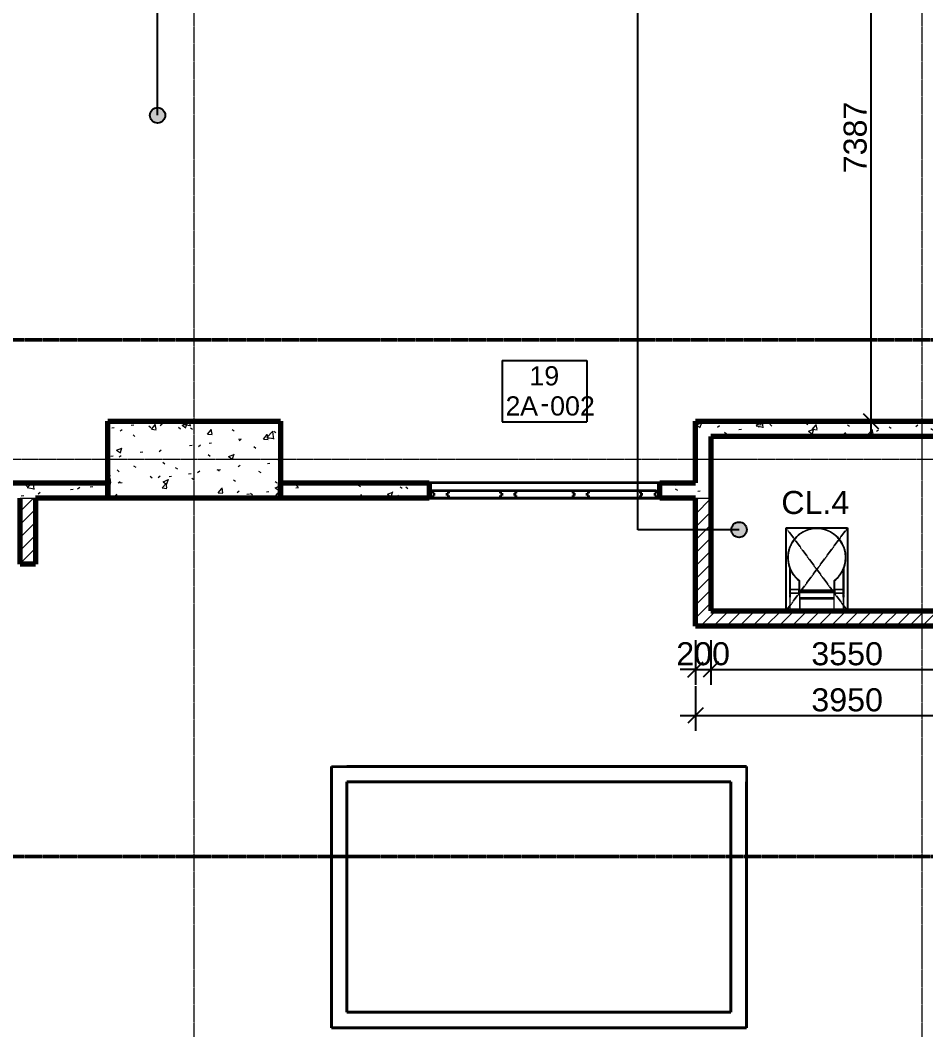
# Model space of a CAD drawing. Header units: millimetres. Extents: x -920220 to -841565, y -17301 to 82135.
# Drawn here: x -906547 to -894758, y -3843 to 9299 of the extents above; entities that cross this region are included whole.
import ezdxf

# ---------------------------------------------------------------- set-up
doc = ezdxf.new("R2010")
doc.units = ezdxf.units.MM
doc.linetypes.add('DPA_Grid _ Level 100', pattern=[10, 5.5, -1.6, 1.3, -1.6])
doc.linetypes.add('DPA_Overhead 100', pattern=[2.75, 1.75, -1])
for name, color, linetype, lineweight in [('_ _ A-DETL-OPENING', 1, 'Continuous', 25), ('A-ANNO-DIMS', 1, 'Continuous', 9), ('A-COLS', 5, 'Continuous', 70), ('A-COLS-E', 1, 'Continuous', 35), ('A-DOOR', 3, 'Continuous', 35), ('A-DOOR-E', 2, 'Continuous', 25), ('A-DOOR-FRAM', 3, 'Continuous', 25), ('A-DOOR-IDEN', 3, 'Continuous', 25), ('A-FLOR-OVHD', 2, 'DPA_Overhead 100', 25), ('A-GENM', 1, 'Continuous', 9), ('A-GENM-IDEN', 3, 'Continuous', 25), ('A-ROOM-IDEN', 3, 'Continuous', 25), ('A-WALL', 5, 'Continuous', 35), ('A-WALL-PATT', 1, 'Continuous', 35), ('G-ANNO-SECL', 3, 'Continuous', 9), ('S-GRID', 251, 'Continuous', 9), ('WALL-E', 2, 'Continuous', 35)]:
    doc.layers.add(name, color=color, linetype=linetype, lineweight=lineweight)
doc.styles.add('Arial_1', font='arial.ttf', dxfattribs={"height": 250})
doc.styles.add('Arial_2', font='arial.ttf', dxfattribs={"height": 300})
doc.styles.add('Arial_3', font='arial.ttf', dxfattribs={"height": 2.5})
doc.dimstyles.new('DPA-DIM-3_0_T-T', dxfattribs={"dimscale": 304.8, "dimtxt": 306.07782, "dimasz": 0.656168, "dimexe": 0.656168, "dimexo": 0.0625, "dimgap": 0.164042, "dimtad": 1, "dimdec": 0, "dimzin": 0, "dimdsep": 46, "dimtxsty": 'Arial_2', "dimblk1": 'OBLIQUE', "dimblk2": 'OBLIQUE', "dimsah": 1, "dimcen": 0.09, "dimdle": 0.656168, "dimadec": 8, "dimazin": 0, "dimtfac": 1, "dimtdec": 4, "dimtix": 1, "dimtmove": 0, "dimatfit": 3, "dimfxl": 1.312336, "dimfxlon": 1, "dimtvp": 1, "dimtolj": 1, "dimtzin": 0, "dimarcsym": 2})
pattern_1 = [(45, (0, 0), (-84.852814, 84.852814), [])]
pattern_2 = [(50, (0, 0), (728.7365, -63.75582), [76.2, -838.2]), (355, (0, 0), (-140.9716, 764.2276), [60.96, -670.56]), (100.451, (60.7, -5.3), (587.77, 700.46675), [64.76, -712.36]), (46.184, (0, 203.2), (1084.3162, -168.171), [114.3, -1257.3]), (96.636, (90.4, 189.2), (949.6099, 989.7098), [97.14, -1068.54]), (351.184, (0, 203.2), (949.6206, 989.7012), [91.44, -1005.84]), (21, (101.6, 152.4), (606.45787, -409.06057), [76.2, -838.2]), (326, (101.6, 152.4), (247.20834, 736.7529), [60.96, -670.56]), (71.451, (152.14, 118.3), (853.66825, 327.68547), [64.76, -712.36]), (37.5, (0, 0), (12.35469, 338.22012), [33.528, -628.904, 33.528, -647.192, -673.1]), (37.5, (0, 0), (12.35469, 338.22012), [-1343.152, 33.528, -639.572]), (7.5, (0, 0), (267.27887, 400.72213), [33.528, -354.584, 33.528, -613.664, -256.54]), (7.5, (0, 0), (267.27887, 400.72213), [-1035.304, 33.528, -223.012]), (327.5, (-226.57, 0), (542.36333, -22.915345), [33.528, -220.472, 33.528, -758.952, -1051.56]), (327.5, (-226.57, 0), (542.36333, -22.915345), [-1046.48, 33.528, -1018.032]), (317.5, (-328.17, 0), (592.51696, 101.7071), [33.528, -296.672, 33.528, -492.76, -746.76]), (317.5, (-328.17, 0), (592.51696, 101.7071), [-856.488, 33.528, -713.232])]

# ---------------------------------------------------------------- blocks, each defined once
blk = doc.blocks.new('A33 - _Wall_ Access Panel 3000 x 3000-18927022-4260-01 ENLARGED UPPER PLATFORM LEVEL - REFLECTED CEILING PLAN - SHEET 1')
at = {"layer": 'A-DOOR'}
for p, q in [((-572, 0), (-372, 0)), ((-572, -35), (-572, 0)), ((-372, 0), (-372, -35)), ((372, 0), (572, 0)), ((372, -35), (372, 0)), ((572, 0), (572, -35)), ((-1450, 0), (-1250, 0)), ((-1450, -35), (-1450, 0)), ((-1435, -35), (-1450, -35)), ((-1450, -100), (-1450, -65)), ((-1450, -65), (-1435, -65)), ((-1250, -100), (-1450, -100)), ((-1435, -65), (-1435, -35)), ((-1250, -35), (-1265, -35)), ((-1265, -35), (-1265, -65)), ((-1265, -35), (-1250, -35)), ((-1265, -65), (-1265, -35)), ((-1265, -65), (-1250, -65)), ((-1250, -65), (-1265, -65)), ((-1250, 0), (-1250, -35)), ((-1250, -35), (-1250, 0)), ((-1250, 0), (-572, 0)), ((-1250, -65), (-1250, -100)), ((-1250, -100), (-1250, -65)), ((-572, -100), (-1250, -100)), ((-572, 0), (-572, -35)), ((-557, -35), (-572, -35)), ((-572, -35), (-557, -35)), ((-572, -100), (-572, -65)), ((-572, -65), (-557, -65)), ((-557, -65), (-572, -65)), ((-572, -65), (-572, -100)), ((-372, -100), (-572, -100)), ((-557, -65), (-557, -35)), ((-557, -35), (-557, -65)), ((-372, -35), (-387, -35)), ((-387, -35), (-387, -65)), ((-387, -35), (-372, -35)), ((-387, -65), (-387, -35)), ((-387, -65), (-372, -65)), ((-372, -65), (-387, -65)), ((-372, -35), (-372, 0)), ((-372, 0), (372, 0)), ((-372, -65), (-372, -100)), ((-372, -100), (-372, -65)), ((372, -100), (-372, -100)), ((372, 0), (372, -35)), ((387, -35), (372, -35)), ((372, -35), (387, -35)), ((372, -100), (372, -65)), ((372, -65), (387, -65)), ((387, -65), (372, -65)), ((372, -65), (372, -100)), ((572, -100), (372, -100)), ((387, -65), (387, -35)), ((387, -35), (387, -65)), ((572, -35), (557, -35)), ((557, -35), (557, -65)), ((557, -35), (572, -35)), ((557, -65), (557, -35)), ((557, -65), (572, -65)), ((572, -65), (557, -65)), ((572, -35), (572, 0)), ((572, 0), (1250, 0)), ((572, -65), (572, -100)), ((572, -100), (572, -65)), ((1250, -100), (572, -100)), ((1250, 0), (1450, 0)), ((1250, -35), (1250, 0)), ((1250, 0), (1250, -35)), ((1265, -35), (1250, -35)), ((1250, -35), (1265, -35)), ((1250, -100), (1250, -65)), ((1250, -65), (1265, -65)), ((1265, -65), (1250, -65)), ((1250, -65), (1250, -100)), ((1450, -100), (1250, -100)), ((1265, -65), (1265, -35)), ((1265, -35), (1265, -65)), ((1450, -35), (1435, -35)), ((1435, -35), (1435, -65)), ((1435, -65), (1450, -65)), ((1450, 0), (1450, -35)), ((1450, -65), (1450, -100))]:
    blk.add_line(p, q, dxfattribs=at)
at = {"layer": 'A-DOOR-E'}
for p, q in [((-372, 0), (-572, 0)), ((-572, 0), (-572, -35)), ((-372, -35), (-372, 0)), ((372, 0), (372, -35)), ((572, 0), (372, 0)), ((572, -35), (572, 0)), ((-1250, 0), (-1450, 0)), ((-1450, 0), (-1450, -35)), ((-1450, -35), (-1435, -35)), ((-1435, -65), (-1450, -65)), ((-1450, -65), (-1450, -100)), ((-1450, -100), (-1250, -100)), ((-1435, -35), (-1435, -65)), ((-1265, -65), (-1265, -35)), ((-1265, -35), (-1250, -35)), ((-1250, -35), (-1265, -35)), ((-1265, -35), (-1265, -65)), ((-1265, -65), (-1265, -35)), ((-1265, -35), (-1250, -35)), ((-1250, -35), (-1265, -35)), ((-1265, -35), (-1265, -65)), ((-1265, -65), (-1265, -35)), ((-1265, -35), (-1250, -35)), ((-1265, -65), (-1265, -35)), ((-1265, -35), (-1250, -35)), ((-1265, -35), (-1250, -35)), ((-1265, -65), (-1265, -35)), ((-1250, -35), (-1265, -35)), ((-1265, -35), (-1265, -65)), ((-1250, -65), (-1265, -65)), ((-1265, -65), (-1250, -65)), ((-1250, -65), (-1265, -65)), ((-1265, -65), (-1250, -65)), ((-1250, -65), (-1265, -65)), ((-1250, -65), (-1265, -65)), ((-1250, -65), (-1265, -65)), ((-1265, -65), (-1250, -65)), ((-1250, -35), (-1250, 0)), ((-572, 0), (-1250, 0)), ((-1250, 0), (-1250, -35)), ((-1250, -35), (-1250, 0)), ((-1250, 0), (-572, 0)), ((-572, 0), (-1250, 0)), ((-1250, 0), (-1250, -35)), ((-1250, -35), (-1250, 0)), ((-1250, 0), (-572, 0)), ((-1250, -35), (-1250, 0)), ((-1250, 0), (-572, 0)), ((-1250, 0), (-572, 0)), ((-1250, -35), (-1250, 0)), ((-572, 0), (-1250, 0)), ((-1250, 0), (-1250, -35)), ((-1250, -100), (-1250, -65)), ((-1250, -65), (-1250, -100)), ((-1250, -100), (-1250, -65)), ((-1250, -65), (-1250, -100)), ((-1250, -100), (-1250, -65)), ((-1250, -100), (-1250, -65)), ((-1250, -100), (-1250, -65)), ((-1250, -65), (-1250, -100)), ((-1250, -100), (-572, -100)), ((-572, -100), (-1250, -100)), ((-1250, -100), (-572, -100)), ((-572, -100), (-1250, -100)), ((-572, -100), (-1250, -100)), ((-572, -100), (-1250, -100)), ((-1250, -100), (-572, -100)), ((-572, -35), (-572, 0)), ((-572, 0), (-572, -35)), ((-572, -35), (-572, 0)), ((-572, 0), (-572, -35)), ((-572, 0), (-572, -35)), ((-572, 0), (-572, -35)), ((-572, -35), (-572, 0)), ((-572, -35), (-557, -35)), ((-557, -35), (-572, -35)), ((-572, -35), (-557, -35)), ((-557, -35), (-572, -35)), ((-572, -35), (-557, -35)), ((-572, -35), (-557, -35)), ((-572, -35), (-557, -35)), ((-557, -35), (-572, -35)), ((-557, -65), (-572, -65)), ((-572, -65), (-572, -100)), ((-572, -100), (-572, -65)), ((-572, -65), (-557, -65)), ((-557, -65), (-572, -65)), ((-572, -65), (-572, -100)), ((-572, -100), (-572, -65)), ((-572, -65), (-557, -65)), ((-557, -65), (-572, -65)), ((-572, -65), (-572, -100)), ((-557, -65), (-572, -65)), ((-572, -65), (-572, -100)), ((-572, -65), (-572, -100)), ((-557, -65), (-572, -65)), ((-572, -100), (-572, -65)), ((-572, -65), (-557, -65)), ((-572, -100), (-372, -100)), ((-557, -35), (-557, -65)), ((-557, -65), (-557, -35)), ((-557, -35), (-557, -65)), ((-557, -65), (-557, -35)), ((-557, -35), (-557, -65)), ((-557, -35), (-557, -65)), ((-557, -35), (-557, -65)), ((-557, -65), (-557, -35)), ((-387, -65), (-387, -35)), ((-387, -35), (-372, -35)), ((-372, -35), (-387, -35)), ((-387, -35), (-387, -65)), ((-387, -65), (-387, -35)), ((-387, -35), (-372, -35)), ((-372, -35), (-387, -35)), ((-387, -35), (-387, -65)), ((-387, -65), (-387, -35)), ((-387, -35), (-372, -35)), ((-387, -65), (-387, -35)), ((-387, -35), (-372, -35)), ((-387, -35), (-372, -35)), ((-387, -65), (-387, -35)), ((-372, -35), (-387, -35)), ((-387, -35), (-387, -65)), ((-372, -65), (-387, -65)), ((-387, -65), (-372, -65)), ((-372, -65), (-387, -65)), ((-387, -65), (-372, -65)), ((-372, -65), (-387, -65)), ((-372, -65), (-387, -65)), ((-372, -65), (-387, -65)), ((-387, -65), (-372, -65)), ((372, 0), (-372, 0)), ((-372, 0), (-372, -35)), ((-372, -35), (-372, 0)), ((-372, 0), (372, 0)), ((372, 0), (-372, 0)), ((-372, 0), (-372, -35)), ((-372, -35), (-372, 0)), ((-372, 0), (372, 0)), ((-372, -35), (-372, 0)), ((-372, 0), (372, 0)), ((-372, 0), (372, 0)), ((-372, -35), (-372, 0)), ((372, 0), (-372, 0)), ((-372, 0), (-372, -35)), ((-372, -100), (-372, -65)), ((-372, -65), (-372, -100)), ((-372, -100), (-372, -65)), ((-372, -65), (-372, -100)), ((-372, -100), (-372, -65)), ((-372, -100), (-372, -65)), ((-372, -100), (-372, -65)), ((-372, -65), (-372, -100)), ((-372, -100), (372, -100)), ((372, -100), (-372, -100)), ((-372, -100), (372, -100)), ((372, -100), (-372, -100)), ((372, -100), (-372, -100)), ((372, -100), (-372, -100)), ((-372, -100), (372, -100)), ((372, -35), (372, 0)), ((372, 0), (372, -35)), ((372, -35), (372, 0)), ((372, 0), (372, -35)), ((372, 0), (372, -35)), ((372, 0), (372, -35)), ((372, -35), (372, 0)), ((372, -35), (387, -35)), ((387, -35), (372, -35)), ((372, -35), (387, -35)), ((387, -35), (372, -35)), ((372, -35), (387, -35)), ((372, -35), (387, -35)), ((372, -35), (387, -35)), ((387, -35), (372, -35)), ((387, -65), (372, -65)), ((372, -65), (372, -100)), ((372, -100), (372, -65)), ((372, -65), (387, -65)), ((387, -65), (372, -65)), ((372, -65), (372, -100)), ((372, -100), (372, -65)), ((372, -65), (387, -65)), ((387, -65), (372, -65)), ((372, -65), (372, -100)), ((387, -65), (372, -65)), ((372, -65), (372, -100)), ((372, -65), (372, -100)), ((387, -65), (372, -65)), ((372, -100), (372, -65)), ((372, -65), (387, -65)), ((372, -100), (572, -100)), ((387, -35), (387, -65)), ((387, -65), (387, -35)), ((387, -35), (387, -65)), ((387, -65), (387, -35)), ((387, -35), (387, -65)), ((387, -35), (387, -65)), ((387, -35), (387, -65)), ((387, -65), (387, -35)), ((557, -65), (557, -35)), ((557, -35), (572, -35)), ((572, -35), (557, -35)), ((557, -35), (557, -65)), ((557, -65), (557, -35)), ((557, -35), (572, -35)), ((572, -35), (557, -35)), ((557, -35), (557, -65)), ((557, -65), (557, -35)), ((557, -35), (572, -35)), ((557, -65), (557, -35)), ((557, -35), (572, -35)), ((557, -35), (572, -35)), ((557, -65), (557, -35)), ((572, -35), (557, -35)), ((557, -35), (557, -65)), ((572, -65), (557, -65)), ((557, -65), (572, -65)), ((572, -65), (557, -65)), ((557, -65), (572, -65)), ((572, -65), (557, -65)), ((572, -65), (557, -65)), ((572, -65), (557, -65)), ((557, -65), (572, -65)), ((1250, 0), (572, 0)), ((572, 0), (572, -35)), ((572, -35), (572, 0)), ((572, 0), (1250, 0)), ((1250, 0), (572, 0)), ((572, 0), (572, -35)), ((572, -35), (572, 0)), ((572, 0), (1250, 0)), ((572, -35), (572, 0)), ((572, 0), (1250, 0)), ((572, 0), (1250, 0)), ((572, -35), (572, 0)), ((1250, 0), (572, 0)), ((572, 0), (572, -35)), ((572, -100), (572, -65)), ((572, -65), (572, -100)), ((572, -100), (572, -65)), ((572, -65), (572, -100)), ((572, -100), (572, -65)), ((572, -100), (572, -65)), ((572, -100), (572, -65)), ((572, -65), (572, -100)), ((572, -100), (1250, -100)), ((1250, -100), (572, -100)), ((572, -100), (1250, -100)), ((1250, -100), (572, -100)), ((1250, -100), (572, -100)), ((1250, -100), (572, -100)), ((572, -100), (1250, -100)), ((1450, 0), (1250, 0)), ((1250, 0), (1250, -35)), ((1250, -35), (1250, 0)), ((1250, 0), (1250, -35)), ((1250, -35), (1250, 0)), ((1250, 0), (1250, -35)), ((1250, 0), (1250, -35)), ((1250, 0), (1250, -35)), ((1250, -35), (1250, 0)), ((1250, -35), (1265, -35)), ((1265, -35), (1250, -35)), ((1250, -35), (1265, -35)), ((1265, -35), (1250, -35)), ((1250, -35), (1265, -35)), ((1250, -35), (1265, -35)), ((1250, -35), (1265, -35)), ((1265, -35), (1250, -35)), ((1265, -65), (1250, -65)), ((1250, -65), (1250, -100)), ((1250, -100), (1250, -65)), ((1250, -65), (1265, -65)), ((1265, -65), (1250, -65)), ((1250, -65), (1250, -100)), ((1250, -100), (1250, -65)), ((1250, -65), (1265, -65)), ((1265, -65), (1250, -65)), ((1250, -65), (1250, -100)), ((1265, -65), (1250, -65)), ((1250, -65), (1250, -100)), ((1250, -65), (1250, -100)), ((1265, -65), (1250, -65)), ((1250, -100), (1250, -65)), ((1250, -65), (1265, -65)), ((1250, -100), (1450, -100)), ((1265, -35), (1265, -65)), ((1265, -65), (1265, -35)), ((1265, -35), (1265, -65)), ((1265, -65), (1265, -35)), ((1265, -35), (1265, -65)), ((1265, -35), (1265, -65)), ((1265, -35), (1265, -65)), ((1265, -65), (1265, -35)), ((1435, -65), (1435, -35)), ((1435, -35), (1450, -35)), ((1450, -65), (1435, -65)), ((1450, -35), (1450, 0)), ((1450, -100), (1450, -65))]:
    blk.add_line(p, q, dxfattribs=at)
at = {"layer": 'A-DOOR-FRAM'}
for p, q in [((-1500, 0), (-1500, -100)), ((-1450, 0), (-1500, 0)), ((-1500, -100), (-1450, -100)), ((-1450, -35), (-1450, 0)), ((-1435, -35), (-1450, -35)), ((-1450, -65), (-1435, -65)), ((-1450, -100), (-1450, -65)), ((-1435, -65), (-1435, -35)), ((1435, -65), (1435, -35)), ((1435, -35), (1450, -35)), ((1450, -65), (1435, -65)), ((1450, 0), (1500, 0)), ((1450, -35), (1450, 0)), ((1450, -100), (1450, -65)), ((1500, -100), (1450, -100)), ((1500, 0), (1500, -100))]:
    blk.add_line(p, q, dxfattribs=at)
blk = doc.blocks.new('DPA_GM-Cage Ladder - H5760 with Protection Ring-8199286-4260-01 ENLARGED UPPER PLATFORM LEVEL - REFLECTED CEILING PLAN - SHEET 1')
at = {"layer": 'A-GENM'}
for p, q in [((90, 1143), (90, 1148)), ((160, 1148), (160, 1143)), ((-253, 805), (-248, 805)), ((498, 805), (503, 805)), ((-248, 735), (-253, 735)), ((503, 735), (498, 735)), ((-228, 350), (-228, 628)), ((-225, 305), (-225, 622)), ((-225, 305), (-225, 622)), ((-225, 305), (-225, 622)), ((-220, 611), (-220, 355)), ((-220, 611), (-220, 305)), ((-220, 611), (-220, 355)), ((470, 355), (470, 611)), ((470, 305), (470, 611)), ((470, 355), (470, 611)), ((475, 622), (475, 305)), ((475, 622), (475, 305)), ((475, 622), (475, 305)), ((477, 628), (477, 350)), ((-105, 355), (-105, 468)), ((-105, 355), (-105, 468)), ((-105, 355), (-105, 468)), ((-100, 470), (-100, 355)), ((-100, 470), (-100, 355)), ((-100, 470), (-100, 355)), ((350, 355), (350, 470)), ((350, 355), (350, 470)), ((350, 355), (350, 470)), ((355, 468), (355, 355)), ((355, 468), (355, 355)), ((355, 468), (355, 355)), ((-225, 350), (-228, 350)), ((-228, 350), (-228, 255)), ((-225, 305), (-225, 355)), ((-225, 305), (-225, 355)), ((-225, 355), (-100, 355)), ((-225, 305), (-225, 355)), ((-225, 350), (-225, 355)), ((-225, 355), (-225, 305)), ((-225, 338), (-225, 349)), ((-225, 318), (-225, 332)), ((-225, 292), (-225, 310)), ((-100, 305), (-225, 305)), ((-220, 305), (-225, 305)), ((-100, 305), (-225, 305)), ((-220, 305), (-225, 305)), ((-100, 305), (-225, 305)), ((-220, 305), (-225, 305)), ((-225, 305), (-225, 255)), ((-225, 305), (-100, 305)), ((-225, 255), (-225, 283)), ((-220, 355), (-100, 355)), ((-220, 355), (-100, 355)), ((-100, 355), (-220, 355)), ((-220, 306), (-220, 255)), ((-220, 255), (-220, 305)), ((-100, 355), (-105, 355)), ((-100, 355), (-105, 355)), ((-100, 355), (-105, 355)), ((-100, 355), (-100, 305)), ((-100, 355), (-100, 305)), ((-100, 355), (-100, 305)), ((-100, 355), (-100, 305)), ((-100, 305), (-100, 355)), ((-95, 355), (-100, 355)), ((-100, 305), (-95, 305)), ((-95, 305), (-100, 305)), ((-100, 305), (-100, 80)), ((-95, 355), (-95, 305)), ((-95, 347), (345, 347)), ((-95, 347), (345, 347)), ((-95, 347), (345, 347)), ((-95, 347), (345, 347)), ((-95, 347), (345, 347)), ((-95, 347), (345, 347)), ((-95, 347), (345, 347)), ((-95, 347), (345, 347)), ((-95, 347), (345, 347)), ((-95, 347), (345, 347)), ((-95, 347), (345, 347)), ((-95, 313), (-95, 347)), ((-95, 347), (-95, 313)), ((-95, 313), (-95, 347)), ((-95, 347), (-95, 313)), ((-95, 313), (-95, 347)), ((-95, 347), (-95, 313)), ((-95, 313), (-95, 347)), ((-95, 347), (-95, 313)), ((-95, 313), (-95, 347)), ((-95, 347), (-95, 313)), ((-95, 313), (-95, 347)), ((-95, 347), (-95, 313)), ((-95, 313), (-95, 347)), ((-95, 347), (-95, 313)), ((-95, 313), (-95, 347)), ((-95, 347), (-95, 313)), ((-95, 313), (-95, 347)), ((-95, 347), (-95, 313)), ((-95, 313), (-95, 347)), ((-95, 347), (-95, 313)), ((-95, 313), (-95, 347)), ((-95, 347), (-95, 313)), ((-95, 347), (345, 347)), ((-95, 313), (-95, 347)), ((-95, 347), (-95, 313)), ((-95, 319), (-95, 341)), ((345, 312), (-95, 312)), ((345, 312), (-95, 312)), ((345, 312), (-95, 312)), ((345, 312), (-95, 312)), ((345, 312), (-95, 312)), ((345, 312), (-95, 312)), ((345, 312), (-95, 312)), ((345, 312), (-95, 312)), ((345, 312), (-95, 312)), ((345, 312), (-95, 312)), ((345, 312), (-95, 312)), ((345, 312), (-95, 312)), ((-95, 75), (-95, 305)), ((350, 355), (345, 355)), ((345, 305), (345, 355)), ((345, 313), (345, 347)), ((345, 347), (345, 313)), ((345, 313), (345, 347)), ((345, 347), (345, 313)), ((345, 313), (345, 347)), ((345, 347), (345, 313)), ((345, 313), (345, 347)), ((345, 347), (345, 313)), ((345, 313), (345, 347)), ((345, 347), (345, 313)), ((345, 313), (345, 347)), ((345, 347), (345, 313)), ((345, 313), (345, 347)), ((345, 347), (345, 313)), ((345, 313), (345, 347)), ((345, 347), (345, 313)), ((345, 313), (345, 347)), ((345, 347), (345, 313)), ((345, 313), (345, 347)), ((345, 347), (345, 313)), ((345, 313), (345, 347)), ((345, 347), (345, 313)), ((345, 313), (345, 347)), ((345, 347), (345, 313)), ((345, 341), (345, 319)), ((345, 305), (350, 305)), ((350, 305), (345, 305)), ((345, 305), (345, 75)), ((350, 355), (470, 355)), ((350, 305), (350, 355)), ((355, 355), (350, 355)), ((350, 355), (475, 355)), ((350, 305), (350, 355)), ((355, 355), (350, 355)), ((350, 355), (470, 355)), ((350, 305), (350, 355)), ((355, 355), (350, 355)), ((350, 305), (350, 355)), ((470, 355), (350, 355)), ((350, 355), (350, 305)), ((475, 305), (350, 305)), ((475, 305), (350, 305)), ((475, 305), (350, 305)), ((350, 305), (475, 305)), ((350, 80), (350, 305)), ((470, 255), (470, 306)), ((475, 305), (470, 305)), ((475, 305), (470, 305)), ((475, 305), (470, 305)), ((470, 305), (470, 255)), ((475, 355), (475, 305)), ((475, 355), (475, 305)), ((475, 355), (475, 305)), ((475, 305), (475, 355)), ((475, 355), (475, 350)), ((477, 350), (475, 350)), ((475, 349), (475, 338)), ((475, 332), (475, 318)), ((475, 310), (475, 292)), ((475, 255), (475, 305)), ((475, 283), (475, 255)), ((477, 255), (477, 350)), ((-228, 255), (-223, 255)), ((-225, 255), (-225, 75)), ((-220, 75), (-220, 255)), ((-95, 75), (-95, 250)), ((-95, 250), (345, 250)), ((-95, 230), (-95, 75)), ((345, 230), (-95, 230)), ((345, 250), (345, 75)), ((345, 230), (345, 75)), ((470, 255), (470, 75)), ((472, 255), (477, 255)), ((475, 75), (475, 255)), ((-198, 75), (-248, 75)), ((-148, 80), (-148, 75)), ((-100, 80), (-148, 80)), ((-95, 75), (-148, 75)), ((345, 75), (-95, 75)), ((345, 75), (-95, 75)), ((397, 75), (345, 75)), ((397, 80), (350, 80)), ((397, 75), (397, 80)), ((497, 75), (447, 75))]:
    blk.add_line(p, q, dxfattribs=at)
at = {"layer": 'A-GENM', "lineweight": 35}
for p, q in [((-100, 355), (-95, 355)), ((-100, 305), (-100, 355)), ((-95, 305), (-100, 305)), ((-95, 355), (-95, 305)), ((-95, 319), (-95, 341)), ((-95, 341), (345, 341)), ((345, 319), (-95, 319)), ((345, 355), (350, 355)), ((345, 305), (345, 355)), ((345, 341), (345, 319)), ((350, 305), (345, 305)), ((350, 355), (350, 305))]:
    blk.add_line(p, q, dxfattribs=at)
at = {"layer": 'A-GENM'}
for radius, start, end in [(380, 337.0805, 202.9195), (375, 306.8699, 233.1301), (380, 95.3548, 161.6998), (380, 95.3548, 161.6998), (375, 18.5516, 161.4484), (375, 18.5516, 161.4484), (375, 130.8256, 135.3611), (380, 125.0413, 130.7023), (375, 120.5805, 124.9928), (380, 114.5289, 120.5268), (380, 103.6272, 110.3512), (375, 100.2243, 110.378), (380, 95.3547, 100.1756), (375, 79.811, 100.189), (380, 84.6446, 95.3554), (375, 84.6446, 95.3554), (380, 18.3002, 84.6452), (380, 18.3002, 84.6452), (380, 79.8244, 84.6453), (375, 69.622, 79.7757), (380, 69.6488, 76.3728), (380, 59.4732, 65.4711), (375, 55.0072, 59.4195), (380, 49.2977, 54.9587), (375, 44.6389, 49.1744), (380, 156.0394, 161.5465), (375, 151.2384, 155.948), (380, 145.7475, 151.3256), (375, 141.032, 145.6704), (380, 135.4239, 141.1046), (380, 38.8954, 44.5761), (375, 34.3296, 38.968), (380, 28.6744, 34.2525), (375, 24.052, 28.7616), (380, 18.4535, 23.9606), (380, 174.6446, 185.3554), (380, 161.8579, 174.6498), (380, 161.8579, 174.6498), (380, 166.3122, 171.7674), (375, 161.5651, 181.4283), (375, 161.5651, 181.4283), (375, 174.6446, 185.3554), (375, 171.6512, 176.4529), (375, 161.4494, 166.2066), (375, 358.5717, 18.4349), (375, 358.5717, 18.4349), (375, 13.7934, 18.5506), (380, 5.3502, 18.1421), (380, 5.3502, 18.1421), (380, 8.2326, 13.6878), (375, 3.5471, 8.3488), (375, 354.6446, 5.3554), (380, 354.6446, 5.3554), (380, 181.0965, 181.9883), (380, 181.7334, 183.122), (380, 181.7334, 183.122), (380, 185.3602, 202.9195), (380, 185.3602, 202.9195), (380, 186.8247, 192.2092), (375, 182.4573, 186.6907), (375, 182.7703, 233.1301), (375, 182.7703, 233.1301), (375, 192.0641, 196.9225), (380, 197.0706, 201.9314), (375, 306.8699, 357.2297), (375, 306.8699, 357.2297), (380, 337.0805, 354.6398), (380, 337.0805, 354.6398), (380, 338.0686, 342.9294), (375, 343.0775, 347.9359), (380, 347.7908, 353.1753), (375, 353.3093, 357.5427), (380, 356.878, 358.2666), (380, 356.878, 358.2666), (380, 358.0117, 358.9035), (380, 204.784, 214.0775), (380, 204.784, 232.7522), (380, 204.784, 214.0775), (380, 214.1067, 232.7522), (380, 214.1067, 232.7522), (380, 307.2478, 335.216), (380, 307.2478, 325.8933), (380, 307.2478, 325.8933), (380, 325.9225, 335.216), (380, 325.9225, 335.216)]:
    blk.add_arc((125, 770), radius, start, end, dxfattribs=at)
blk = doc.blocks.new('DPA_Door Tag - Standard-4918896-4260-01 ENLARGED UPPER PLATFORM LEVEL - REFLECTED CEILING PLAN - SHEET 1')
at = {"layer": 'A-DOOR-IDEN'}
for p, q in [((-5.5, 4), (-5.5, -4)), ((-5.5, 4), (5.5, 4)), ((5.5, 4), (5.5, -4)), ((-5.5, -4), (5.5, -4))]:
    blk.add_line(p, q, dxfattribs=at)
at = {"layer": 'A-DOOR-IDEN', "lineweight": 9, "insert": (-0.53, -0.28), "char_height": 2.5, "width": 1.443, "attachment_point": 1, "style": 'Arial_3'}
blk.add_mtext('-', dxfattribs=at)
blk = doc.blocks.new('_Oblique')
at = {"color": 0, "linetype": 'ByBlock', "lineweight": -2}
blk.add_line((-0.5, -0.5), (0.5, 0.5), dxfattribs=at)
blk = doc.blocks.new('*D749')
at = {"layer": 'A-ANNO-DIMS', "color": 0, "lineweight": -2, "transparency": 16777216}
for p, q in [((-39075, -2351), (-39075, -2932)), ((-38875, -2351), (-38875, -2932)), ((-39075, -2732), (-39275, -2732)), ((-39075, -2732), (-38875, -2732)), ((-38875, -2732), (-38675, -2732))]:
    blk.add_line(p, q, dxfattribs=at)
at = {"layer": 'Defpoints', "color": 0, "transparency": 16777216}
for p in [(-39075, -2332), (-38875, -2332), (-38875, -2732)]:
    blk.add_point(p, dxfattribs=at)
at = {"layer": 'A-ANNO-DIMS', "color": 0, "lineweight": -2, "transparency": 16777216, "xscale": 200, "yscale": 200, "zscale": 200}
blk.add_blockref('_Oblique', (-39075, -2732), dxfattribs=at)
at = {"layer": 'A-ANNO-DIMS', "color": 0, "lineweight": -2, "transparency": 16777216, "xscale": 200, "yscale": 200, "zscale": 200, "rotation": 180}
blk.add_blockref('_Oblique', (-38875, -2732), dxfattribs=at)
at = {"layer": 'A-ANNO-DIMS', "color": 0, "transparency": 16777216, "insert": (-38975, -2529), "char_height": 300, "width": 830.65, "attachment_point": 5, "style": 'Arial_2'}
blk.add_mtext('\\A1;200', dxfattribs=at)
blk = doc.blocks.new('*D750')
at = {"layer": 'A-ANNO-DIMS', "color": 0, "lineweight": -2, "transparency": 16777216}
for p, q in [((-38875, -2351), (-38875, -2932)), ((-35325, -2351), (-35325, -2932)), ((-39075, -2732), (-35125, -2732))]:
    blk.add_line(p, q, dxfattribs=at)
at = {"layer": 'Defpoints', "color": 0, "transparency": 16777216}
for p in [(-38875, -2332), (-35325, -2332), (-35325, -2732)]:
    blk.add_point(p, dxfattribs=at)
at = {"layer": 'A-ANNO-DIMS', "color": 0, "lineweight": -2, "transparency": 16777216, "xscale": 200, "yscale": 200, "zscale": 200, "rotation": 180}
blk.add_blockref('_Oblique', (-38875, -2732), dxfattribs=at)
at = {"layer": 'A-ANNO-DIMS', "color": 0, "lineweight": -2, "transparency": 16777216, "xscale": 200, "yscale": 200, "zscale": 200}
blk.add_blockref('_Oblique', (-35325, -2732), dxfattribs=at)
at = {"layer": 'A-ANNO-DIMS', "color": 0, "transparency": 16777216, "insert": (-37100, -2529), "char_height": 300, "width": 1107.53, "attachment_point": 5, "style": 'Arial_2'}
blk.add_mtext('\\A1;3550', dxfattribs=at)
blk = doc.blocks.new('*D765')
at = {"layer": 'A-ANNO-DIMS', "color": 0, "lineweight": -2, "transparency": 16777216}
for p, q in [((-36791, 8087), (-36791, 300)), ((-36410, 7887), (-36991, 7887)), ((-36410, 500), (-36991, 500))]:
    blk.add_line(p, q, dxfattribs=at)
at = {"layer": 'Defpoints', "color": 0, "transparency": 16777216}
for p in [(-36391, 7887), (-36791, 500), (-36391, 500)]:
    blk.add_point(p, dxfattribs=at)
at = {"layer": 'A-ANNO-DIMS', "color": 0, "lineweight": -2, "transparency": 16777216, "xscale": 200, "yscale": 200, "zscale": 200}
for p, rotation in [((-36791, 7887), 90), ((-36791, 500), 270)]:
    blk.add_blockref('_Oblique', p, dxfattribs=dict(at, rotation=rotation))
at = {"layer": 'A-ANNO-DIMS', "color": 0, "transparency": 16777216, "insert": (-36994, 4194), "char_height": 300, "width": 1107.53, "attachment_point": 5, "rotation": 90, "style": 'Arial_2'}
blk.add_mtext('\\A1;7387', dxfattribs=at)
blk = doc.blocks.new('*D766')
at = {"layer": 'A-ANNO-DIMS', "color": 0, "lineweight": -2, "transparency": 16777216}
for p, q in [((-39075, -2951), (-39075, -3532)), ((-35125, -2951), (-35125, -3532)), ((-39275, -3332), (-34925, -3332))]:
    blk.add_line(p, q, dxfattribs=at)
at = {"layer": 'Defpoints', "color": 0, "transparency": 16777216}
for p in [(-39075, -2932), (-35125, -2932), (-35125, -3332)]:
    blk.add_point(p, dxfattribs=at)
at = {"layer": 'A-ANNO-DIMS', "color": 0, "lineweight": -2, "transparency": 16777216, "xscale": 200, "yscale": 200, "zscale": 200, "rotation": 180}
blk.add_blockref('_Oblique', (-39075, -3332), dxfattribs=at)
at = {"layer": 'A-ANNO-DIMS', "color": 0, "lineweight": -2, "transparency": 16777216, "xscale": 200, "yscale": 200, "zscale": 200}
blk.add_blockref('_Oblique', (-35125, -3332), dxfattribs=at)
at = {"layer": 'A-ANNO-DIMS', "color": 0, "transparency": 16777216, "insert": (-37100, -3129), "char_height": 300, "width": 1107.53, "attachment_point": 5, "style": 'Arial_2'}
blk.add_mtext('\\A1;3950', dxfattribs=at)
blk = doc.blocks.new('*U740')
at = {"layer": '_ _ A-DETL-OPENING'}
for p, q in [((-37895, -1970), (-37895, -890)), ((-37895, -890), (-37095, -890)), ((-37095, -890), (-37095, -1970)), ((-37095, -1970), (-37895, -1970))]:
    blk.add_line(p, q, dxfattribs=at)
at = {"layer": 'S-GRID', "linetype": 'DPA_Grid _ Level 100'}
for p, q in [((-45600, -20855.1), (-45600, 17498.2)), ((-36123, -20855.1), (-36123, 17498.2)), ((12525, 0), (-60214, 0))]:
    blk.add_line(p, q, dxfattribs=at)
at = {"layer": 'A-ANNO-DIMS'}
dim = blk.add_linear_dim(base=(-36790.8, 500), p1=(-36390.8, 7887.4), p2=(-36390.8, 500), angle=90, dimstyle='DPA-DIM-3_0_T-T', override={"dimpost": '<>', "dimfxl": 7387.357908}, dxfattribs=at)
dim.commit()
dim.dimension.update_dxf_attribs({"geometry": '*D765', "text_midpoint": (-36994, 4193.7)})
for base, p1, p2, override, picture, middle in [((-38875, -2731.9), (-39075, -2331.9), (-38875, -2331.9), {"dimpost": '<>', "dimfxl": 200}, '*D749', (-38975, -2528.7)), ((-35325, -2731.9), (-38875, -2331.9), (-35325, -2331.9), {"dimpost": '<>', "dimfxl": 3550}, '*D750', (-37100, -2528.6)), ((-35125, -3331.9), (-39075, -2931.9), (-35125, -2931.9), {"dimpost": '<>', "dimfxl": 3950}, '*D766', (-37100, -3128.6))]:
    dim = blk.add_linear_dim(base=base, p1=p1, p2=p2, dimstyle='DPA-DIM-3_0_T-T', override=override, dxfattribs=at)
    dim.commit()
    dim.dimension.update_dxf_attribs({"geometry": picture, "text_midpoint": middle})

msp = doc.modelspace()

# ---------------------------------------------------------------- hatches: boundary and pattern name
at = {"layer": 'A-COLS-E', "lineweight": 9}
h = msp.add_hatch(dxfattribs=at)
h.set_pattern_fill('FP_1', color=256, style=0, pattern_type=2)
h.set_pattern_definition(pattern_2)
h.paths.add_polyline_path([(-903157, 3079), (-903157, 4079), (-905407, 4079), (-905407, 3079), (-903204, 3079)])
at = {"layer": 'A-ROOM-IDEN'}
h = msp.add_hatch(color=256, dxfattribs=at)
edge = h.paths.add_edge_path()
edge.add_arc((-904759, 8061), 100, 0, 360)
h = msp.add_hatch(color=256, dxfattribs=at)
edge = h.paths.add_edge_path()
edge.add_arc((-897189, 2667), 100, 0, 360)
at = {"layer": 'A-WALL-PATT', "lineweight": 9}
h = msp.add_hatch(dxfattribs=at)
h.set_pattern_fill('FP_1', color=256, style=0, pattern_type=2)
h.set_pattern_definition(pattern_2)
h.paths.add_polyline_path([(-897757, 3879), (-894007, 3879), (-894007, 4079), (-897757, 4079)])
h = msp.add_hatch(dxfattribs=at)
h.set_pattern_fill('FP_1', color=256, style=0, pattern_type=2)
h.set_pattern_definition(pattern_2)
h.paths.add_polyline_path([(-897557, 3279), (-897557, 3879), (-897757, 3879), (-897757, 3279), (-897715, 3279)])
h = msp.add_hatch(dxfattribs=at)
h.set_pattern_fill('FP_1', color=256, style=0, pattern_type=2)
h.set_pattern_definition(pattern_2)
h.paths.add_polyline_path([(-907595, 3079), (-905407, 3079), (-905407, 3279), (-908507, 3279), (-908507, 3079)])
h = msp.add_hatch(dxfattribs=at)
h.set_pattern_fill('FP_1', color=256, style=0, pattern_type=2)
h.set_pattern_definition(pattern_2)
h.paths.add_polyline_path([(-897715, 3079), (-897557, 3079), (-897557, 3279), (-898222, 3279), (-898222, 3079), (-897757, 3079)])
h.paths.add_polyline_path([(-901222, 3079), (-901222, 3279), (-903157, 3279), (-903157, 3079)])
h = msp.add_hatch(dxfattribs=at)
h.set_pattern_fill('FP_2', color=256, style=0, pattern_type=2)
h.set_pattern_definition(pattern_1)
h.paths.add_polyline_path([(-906347, 2219), (-906347, 3079), (-906547, 3079), (-906547, 2219)])
h = msp.add_hatch(dxfattribs=at)
h.set_pattern_fill('FP_2', color=256, style=0, pattern_type=2)
h.set_pattern_definition(pattern_1)
h.paths.add_polyline_path([(-897557, 1409), (-897557, 3079), (-897757, 3079), (-897757, 1409)])
h = msp.add_hatch(dxfattribs=at)
h.set_pattern_fill('FP_2', color=256, style=0, pattern_type=2)
h.set_pattern_definition(pattern_1)
h.paths.add_polyline_path([(-893807, 1409), (-893807, 1609), (-897557, 1609), (-897557, 1409), (-894422, 1409)])

# ---------------------------------------------------------------- linework, layer by layer
at = {"layer": 'A-COLS'}
for p, q in [((-905407, 3079), (-905407, 4079)), ((-905407, 4079), (-903157, 4079)), ((-903157, 4079), (-903157, 3079)), ((-903157, 3079), (-905407, 3079))]:
    msp.add_line(p, q, dxfattribs=at)
at = {"layer": 'A-FLOR-OVHD', "color": 8}
for p, q in [((-896577, 1609), (-895777, 2689)), ((-896577, 2689), (-895777, 1609))]:
    msp.add_line(p, q, dxfattribs=at)
at = {"layer": 'A-ROOM-IDEN'}
for p, q in [((-904759, 8061), (-904759, 13456)), ((-898509, 2667), (-898509, 13456)), ((-897189, 2667), (-898509, 2667))]:
    msp.add_line(p, q, dxfattribs=at)
for centre in [(-904759, 8061), (-897189, 2667)]:
    msp.add_circle(centre, 100, dxfattribs=at)
at = {"layer": 'A-WALL', "color": 7, "lineweight": 70}
for p, q in [((-897757, 3879), (-897757, 4079)), ((-897757, 4079), (-894507, 4079)), ((-897757, 3279), (-897757, 3879)), ((-894007, 3879), (-897557, 3879)), ((-897557, 3879), (-897557, 3279)), ((-908507, 3279), (-905407, 3279)), ((-905407, 3279), (-905407, 3079)), ((-903157, 3179), (-903157, 3279)), ((-903157, 3279), (-901222, 3279)), ((-903157, 3079), (-903157, 3179)), ((-901222, 3279), (-901222, 3179)), ((-901222, 3179), (-901222, 3079)), ((-898222, 3179), (-898222, 3279)), ((-898222, 3279), (-897757, 3279)), ((-898222, 3079), (-898222, 3179)), ((-897557, 3279), (-897557, 3179)), ((-897557, 3179), (-897557, 3079)), ((-906547, 2219), (-906547, 3079)), ((-905407, 3079), (-906347, 3079)), ((-906347, 3079), (-906347, 2219)), ((-901222, 3079), (-903157, 3079)), ((-897757, 3079), (-898222, 3079)), ((-897757, 1409), (-897757, 3079)), ((-897557, 3079), (-897557, 1609)), ((-906347, 2219), (-906547, 2219)), ((-897557, 1609), (-894007, 1609)), ((-897557, 1409), (-897757, 1409)), ((-893807, 1409), (-897557, 1409))]:
    msp.add_line(p, q, dxfattribs=at)
at = {"layer": 'A-WALL', "lineweight": 9}
for p, q in [((-906547, 3079), (-906347, 3079)), ((-897757, 3079), (-897557, 3079))]:
    msp.add_line(p, q, dxfattribs=at)
at = {"layer": 'G-ANNO-SECL', "linetype": 'DPA_Grid _ Level 100', "lineweight": 50}
for p, q in [((-918409, 5140), (-844499, 5140)), ((-918409, -1588), (-844499, -1588))]:
    msp.add_line(p, q, dxfattribs=at)
at = {"layer": 'WALL-E'}
for p, q in [((-901222, 3079), (-901222, 3279)), ((-898222, 3279), (-901222, 3279)), ((-898222, 3079), (-898222, 3279)), ((-901222, 3079), (-898222, 3079)), ((-902494, -3616), (-902494, -416)), ((-902494, -416), (-902494, -3616)), ((-902494, -416), (-902294, -416)), ((-902494, -416), (-902294, -416)), ((-902294, -416), (-897094, -416)), ((-897094, -416), (-902294, -416)), ((-897094, -416), (-897094, -616)), ((-897094, -416), (-897094, -616)), ((-902294, -616), (-897294, -616)), ((-897294, -616), (-902294, -616)), ((-902294, -3616), (-902294, -616)), ((-902294, -616), (-902294, -3616)), ((-897294, -616), (-897294, -3616)), ((-897294, -3616), (-897294, -616)), ((-897094, -616), (-897094, -3616)), ((-897094, -3616), (-897094, -616)), ((-902494, -3816), (-902494, -3616)), ((-902494, -3616), (-902494, -3816)), ((-897294, -3616), (-902294, -3616)), ((-902294, -3616), (-897294, -3616)), ((-897094, -3616), (-897094, -3816)), ((-897094, -3816), (-897094, -3616)), ((-897094, -3816), (-902494, -3816)), ((-902494, -3816), (-897094, -3816))]:
    msp.add_line(p, q, dxfattribs=at)

# ---------------------------------------------------------------- block references
msp.add_blockref('*U740', (-858682, 3579))
at = {"layer": 'A-DOOR-E'}
msp.add_blockref('A33 - _Wall_ Access Panel 3000 x 3000-18927022-4260-01 ENLARGED UPPER PLATFORM LEVEL - REFLECTED CEILING PLAN - SHEET 1', (-899722, 3179), dxfattribs=at)
at = {"layer": 'A-DOOR-IDEN', "lineweight": 9, "xscale": 99.99999999999993, "yscale": 99.99999999999993, "zscale": 99.99999999999993}
msp.add_blockref('DPA_Door Tag - Standard-4918896-4260-01 ENLARGED UPPER PLATFORM LEVEL - REFLECTED CEILING PLAN - SHEET 1', (-899722, 4469), dxfattribs=at)
at = {"layer": 'A-GENM'}
msp.add_blockref('DPA_GM-Cage Ladder - H5760 with Protection Ring-8199286-4260-01 ENLARGED UPPER PLATFORM LEVEL - REFLECTED CEILING PLAN - SHEET 1', (-896302, 1534), dxfattribs=at)

# ---------------------------------------------------------------- texts
at = {"layer": 'A-DOOR-IDEN', "lineweight": 9, "char_height": 250, "attachment_point": 1, "style": 'Arial_1'}
for s, insert, width in [('19', (-899919, 4795), 464.98), ('2', (-900229, 4403), 232.49), ('A', (-900039, 4403), 280.59), ('002', (-899649, 4403), 697.47)]:
    msp.add_mtext(s, dxfattribs=dict(at, insert=insert, width=width))
at = {"layer": 'A-GENM-IDEN', "lineweight": 9, "insert": (-896639, 3171), "char_height": 300, "width": 1090.29, "attachment_point": 1, "style": 'Arial_2'}
msp.add_mtext('CL.4', dxfattribs=at)

doc.saveas('drawing.dxf')
